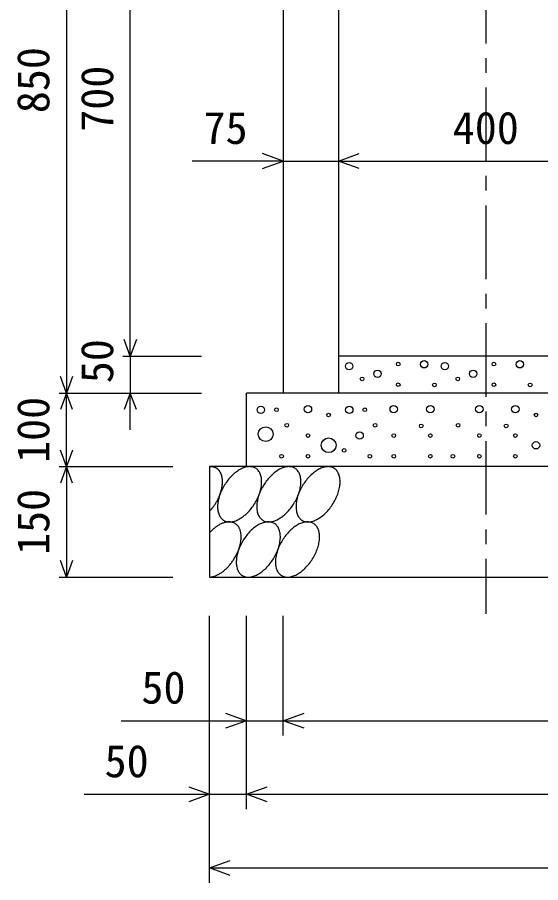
# Model space of a CAD drawing. Units: millimetres, scale not verified. Extents: x -16800 to 16800, y -5940 to 5940.
# Drawn here: x 8714 to 9424, y 2059 to 3234 of the extents above; entities that cross this region are included whole.
import ezdxf
from ezdxf.enums import TextEntityAlignment as Align

# ---------------------------------------------------------------- set-up
doc = ezdxf.new("R2010")
doc.units = ezdxf.units.MM
doc.header["$LTSCALE"] = 20
doc.linetypes.add('CHAIN1', pattern=[8, 5, -1, 1, -1])
for name, color, linetype, lineweight in [('0-0_DIM', 7, 'Continuous', 25), ('0-2_HATCH', 6, 'Continuous', 25), ('0-5_OUTLINE', 3, 'Continuous', 25)]:
    doc.layers.add(name, color=color, linetype=linetype, lineweight=lineweight)
doc.styles.add('ＭＳ ゴシック', font='')
doc.styles.get('ＭＳ ゴシック').set_extended_font_data('MS Gothic')

msp = doc.modelspace()

# ---------------------------------------------------------------- linework, layer by layer
at = {"layer": '0-0_DIM', "linetype": 'CHAIN1'}
msp.add_line((9350, 3618.77), (9350, 2423.97), dxfattribs=at)
at = {"layer": '0-0_DIM'}
for p, q in [((8780.8, 3573.97), (8780.8, 2723.97)), ((8867.46, 2773.97), (8867.46, 3473.47)), ((9075, 3038.97), (8951.42, 3038.97)), ((9075, 3038.97), (9150, 3038.97)), ((9150, 3038.97), (9550, 3038.97)), ((8857.46, 2773.97), (8964.13, 2773.97)), ((8867.46, 2773.97), (8867.46, 2723.97)), ((8770.8, 2723.97), (8964.13, 2723.97)), ((8780.8, 2623.97), (8780.8, 2723.97)), ((8867.46, 2673.97), (8867.46, 2723.97)), ((8770.8, 2623.97), (8925, 2623.97)), ((8780.8, 2623.97), (8780.8, 2473.97)), ((8770.8, 2473.97), (8925, 2473.97)), ((8975, 2058.95), (8975, 2421.29)), ((9025, 2158.95), (9025, 2421.29)), ((9075, 2258.95), (9075, 2421.29)), ((8855, 2278.95), (9075, 2278.95)), ((9075, 2278.95), (10125, 2278.95)), ((8805, 2178.95), (9025, 2178.95)), ((9025, 2178.95), (10175, 2178.95)), ((8975, 2078.95), (10225, 2078.95))]:
    msp.add_line(p, q, dxfattribs=at)
for points in [[(9046.81, 3028.7), (9075, 3038.97), (9046.81, 3049.23)], [(9178.19, 3028.7), (9150, 3038.97), (9178.19, 3049.23)], [(8875.67, 2796.52), (8867.46, 2773.97), (8859.26, 2796.52)], [(8789.01, 2746.52), (8780.8, 2723.97), (8772.59, 2746.52)], [(8789.01, 2701.41), (8780.8, 2723.97), (8772.59, 2701.41)], [(8875.67, 2701.41), (8867.46, 2723.97), (8859.26, 2701.41)], [(8789.01, 2646.52), (8780.8, 2623.97), (8772.59, 2646.52)], [(8789.01, 2601.41), (8780.8, 2623.97), (8772.59, 2601.41)], [(8789.01, 2496.52), (8780.8, 2473.97), (8772.59, 2496.52)], [(8996.81, 2289.21), (9025, 2278.95), (8996.81, 2268.69)], [(9103.19, 2268.69), (9075, 2278.95), (9103.19, 2289.21)], [(8946.81, 2189.21), (8975, 2178.95), (8946.81, 2168.69)], [(9053.19, 2168.69), (9025, 2178.95), (9053.19, 2189.21)], [(9003.19, 2068.69), (8975, 2078.95), (9003.19, 2089.21)]]:
    msp.add_lwpolyline(points, dxfattribs=at)
at = {"layer": '0-2_HATCH'}
for points in [[(8980.1, 2623.49), (8979.6, 2623.59), (8979.2, 2623.69), (8978.8, 2623.79), (8978.3, 2623.79), (8977.8, 2623.89), (8977.4, 2623.89), (8976.9, 2623.89), (8976.4, 2623.99), (8976, 2623.89), (8975.5, 2623.89), (8975, 2623.89)], [(8991.6, 2611.29), (8991.5, 2611.79), (8991.3, 2612.29), (8991.2, 2612.79), (8991, 2613.19), (8990.8, 2613.69), (8990.6, 2614.19), (8990.5, 2614.59), (8990.3, 2615.09), (8990, 2615.49), (8989.8, 2615.89), (8989.6, 2616.29), (8989.4, 2616.69), (8989.1, 2617.09), (8988.9, 2617.49), (8988.6, 2617.89), (8988.3, 2618.19), (8988.1, 2618.59), (8987.8, 2618.89), (8987.5, 2619.19), (8987.2, 2619.59), (8986.9, 2619.89), (8986.6, 2620.19), (8986.2, 2620.49), (8985.9, 2620.69), (8985.6, 2620.99), (8985.2, 2621.29), (8984.9, 2621.49), (8984.5, 2621.69), (8984.1, 2621.99), (8983.7, 2622.19), (8983.4, 2622.39), (8983, 2622.59), (8982.6, 2622.69), (8982.2, 2622.89), (8981.8, 2622.99), (8981.4, 2623.19), (8980.9, 2623.29), (8980.5, 2623.39), (8980.1, 2623.49)], [(9037.7, 2621.79), (9036.6, 2622.29), (9035.5, 2622.79), (9034.4, 2623.19), (9033.3, 2623.49), (9032, 2623.79), (9030.8, 2623.89), (9029.5, 2623.99), (9028.2, 2623.89), (9026.8, 2623.79), (9025.4, 2623.49), (9024, 2623.19), (9022.6, 2622.79), (9021.2, 2622.29), (9019.7, 2621.79), (9018.3, 2621.09), (9016.8, 2620.39), (9015.3, 2619.49), (9013.9, 2618.59), (9012.4, 2617.59), (9011, 2616.59), (9009.5, 2615.39), (9008.1, 2614.19), (9006.7, 2612.99), (9005.3, 2611.59), (9003.9, 2610.19), (9002.6, 2608.79), (9001.3, 2607.29), (9000, 2605.69), (8998.8, 2604.09), (8997.6, 2602.49), (8996.5, 2600.79), (8995.4, 2599.09), (8994.3, 2597.29), (8993.4, 2595.59), (8992.4, 2593.79), (8991.5, 2591.99), (8990.7, 2590.09), (8989.9, 2588.29), (8989.2, 2586.49)], [(9045.1, 2610.19), (9044.7, 2611.59), (9044.3, 2612.99), (9043.8, 2614.19), (9043.3, 2615.39), (9042.7, 2616.59), (9042, 2617.59), (9041.2, 2618.59), (9040.4, 2619.49), (9039.6, 2620.39), (9038.6, 2621.09), (9037.7, 2621.79)], [(9090.9, 2621.79), (9089.8, 2622.29), (9088.8, 2622.79), (9087.6, 2623.19), (9086.5, 2623.49), (9085.2, 2623.79), (9084, 2623.89), (9082.7, 2623.99), (9081.4, 2623.89), (9080, 2623.79), (9078.7, 2623.49), (9077.3, 2623.19), (9075.8, 2622.79), (9074.4, 2622.29), (9072.9, 2621.79), (9071.5, 2621.09), (9070, 2620.39), (9068.6, 2619.49), (9067.1, 2618.59), (9065.6, 2617.59), (9064.2, 2616.59), (9062.7, 2615.39), (9061.3, 2614.19), (9059.9, 2612.99), (9058.5, 2611.59), (9057.1, 2610.19), (9055.8, 2608.79), (9054.5, 2607.29), (9053.3, 2605.69), (9052, 2604.09), (9050.8, 2602.49), (9049.7, 2600.79), (9048.6, 2599.09), (9047.6, 2597.29), (9046.6, 2595.59), (9045.6, 2593.79), (9044.7, 2591.99), (9043.9, 2590.09), (9043.2, 2588.29), (9042.4, 2586.49)], [(9098.3, 2610.19), (9097.9, 2611.59), (9097.5, 2612.99), (9097, 2614.19), (9096.5, 2615.39), (9095.9, 2616.59), (9095.2, 2617.59), (9094.4, 2618.59), (9093.6, 2619.49), (9092.8, 2620.39), (9091.8, 2621.09), (9090.9, 2621.79)], [(9144.1, 2621.79), (9143, 2622.29), (9142, 2622.79), (9140.8, 2623.19), (9139.7, 2623.49), (9138.5, 2623.79), (9137.2, 2623.89), (9135.9, 2623.99), (9134.6, 2623.89), (9133.2, 2623.79), (9131.9, 2623.49), (9130.5, 2623.19), (9129, 2622.79), (9127.6, 2622.29), (9126.2, 2621.79), (9124.7, 2621.09), (9123.2, 2620.39), (9121.8, 2619.49), (9120.3, 2618.59), (9118.8, 2617.59), (9117.4, 2616.59), (9115.9, 2615.39), (9114.5, 2614.19), (9113.1, 2612.99), (9111.7, 2611.59), (9110.4, 2610.19), (9109, 2608.79), (9107.7, 2607.29), (9106.5, 2605.69), (9105.2, 2604.09), (9104, 2602.49), (9102.9, 2600.79), (9101.8, 2599.09), (9100.8, 2597.29), (9099.8, 2595.59), (9098.8, 2593.79), (9097.9, 2591.99), (9097.1, 2590.09), (9096.4, 2588.29), (9095.7, 2586.49)], [(9151.5, 2610.19), (9151.1, 2611.59), (9150.7, 2612.99), (9150.2, 2614.19), (9149.7, 2615.39), (9149.1, 2616.59), (9148.4, 2617.59), (9147.6, 2618.59), (9146.8, 2619.49), (9146, 2620.39), (9145.1, 2621.09), (9144.1, 2621.79)], [(8989.6, 2587.49), (8989.8, 2588.09), (8990, 2588.79), (8990.3, 2589.49), (8990.5, 2590.09), (8990.6, 2590.79), (8990.8, 2591.49), (8991, 2592.09), (8991.2, 2592.79), (8991.3, 2593.49), (8991.5, 2594.09), (8991.6, 2594.79), (8991.7, 2595.39), (8991.9, 2596.09), (8992, 2596.69), (8992.1, 2597.39), (8992.1, 2597.99), (8992.2, 2598.59), (8992.3, 2599.29), (8992.4, 2599.89), (8992.4, 2600.49), (8992.5, 2601.09), (8992.5, 2601.79), (8992.5, 2602.39), (8992.5, 2602.99), (8992.5, 2603.59), (8992.5, 2604.19), (8992.5, 2604.79), (8992.5, 2605.29), (8992.5, 2605.89), (8992.4, 2606.49), (8992.4, 2606.99), (8992.3, 2607.59), (8992.2, 2608.19), (8992.1, 2608.69), (8992.1, 2609.19), (8992, 2609.79), (8991.9, 2610.29), (8991.7, 2610.79), (8991.6, 2611.29)], [(9012, 2551.09), (9013.4, 2551.79), (9014.9, 2552.59), (9016.3, 2553.39), (9017.8, 2554.29), (9019.3, 2555.29), (9020.7, 2556.29), (9022.2, 2557.49), (9023.6, 2558.69), (9025, 2559.89), (9026.4, 2561.29), (9027.7, 2562.69), (9029.1, 2564.09), (9030.4, 2565.59), (9031.6, 2567.19), (9032.9, 2568.79), (9034.1, 2570.39), (9035.2, 2572.09), (9036.3, 2573.79), (9037.3, 2575.59), (9038.3, 2577.29), (9039.3, 2579.09), (9040.2, 2580.89), (9041, 2582.79), (9041.7, 2584.59), (9042.4, 2586.39), (9043.1, 2588.29), (9043.7, 2590.09), (9044.2, 2591.99), (9044.6, 2593.79), (9045, 2595.59), (9045.3, 2597.29), (9045.5, 2599.09), (9045.6, 2600.79), (9045.7, 2602.49), (9045.7, 2604.09), (9045.7, 2605.69), (9045.5, 2607.29), (9045.3, 2608.79), (9045.1, 2610.19)], [(9065.2, 2551.09), (9066.6, 2551.79), (9068.1, 2552.59), (9069.6, 2553.39), (9071, 2554.29), (9072.5, 2555.29), (9073.9, 2556.29), (9075.4, 2557.49), (9076.8, 2558.69), (9078.2, 2559.89), (9079.6, 2561.29), (9081, 2562.69), (9082.3, 2564.09), (9083.6, 2565.59), (9084.9, 2567.19), (9086.1, 2568.79), (9087.3, 2570.39), (9088.4, 2572.09), (9089.5, 2573.79), (9090.5, 2575.59), (9091.5, 2577.29), (9092.5, 2579.09), (9093.4, 2580.89), (9094.2, 2582.79), (9095, 2584.59), (9095.7, 2586.39), (9096.3, 2588.29), (9096.9, 2590.09), (9097.4, 2591.99), (9097.8, 2593.79), (9098.2, 2595.59), (9098.5, 2597.29), (9098.7, 2599.09), (9098.9, 2600.79), (9098.9, 2602.49), (9098.9, 2604.09), (9098.9, 2605.69), (9098.8, 2607.29), (9098.6, 2608.79), (9098.3, 2610.19)], [(9118.4, 2551.09), (9119.8, 2551.79), (9121.3, 2552.59), (9122.8, 2553.39), (9124.2, 2554.29), (9125.7, 2555.29), (9127.1, 2556.29), (9128.6, 2557.49), (9130, 2558.69), (9131.4, 2559.89), (9132.8, 2561.29), (9134.2, 2562.69), (9135.5, 2564.09), (9136.8, 2565.59), (9138.1, 2567.19), (9139.3, 2568.79), (9140.5, 2570.39), (9141.6, 2572.09), (9142.7, 2573.79), (9143.8, 2575.59), (9144.8, 2577.29), (9145.7, 2579.09), (9146.6, 2580.89), (9147.4, 2582.79), (9148.2, 2584.59), (9148.9, 2586.39), (9149.5, 2588.29), (9150.1, 2590.09), (9150.6, 2591.99), (9151, 2593.79), (9151.4, 2595.59), (9151.7, 2597.29), (9151.9, 2599.09), (9152.1, 2600.79), (9152.1, 2602.49), (9152.2, 2604.09), (9152.1, 2605.69), (9152, 2607.29), (9151.8, 2608.79), (9151.5, 2610.19)], [(8975, 2563.19), (8975.5, 2563.69), (8976, 2564.19), (8976.4, 2564.79), (8976.9, 2565.29), (8977.4, 2565.89), (8977.8, 2566.39), (8978.3, 2566.99), (8978.8, 2567.59), (8979.2, 2568.19), (8979.6, 2568.69), (8980.1, 2569.29), (8980.5, 2569.89), (8980.9, 2570.49), (8981.4, 2571.19), (8981.8, 2571.79), (8982.2, 2572.39), (8982.6, 2572.99), (8983, 2573.59), (8983.4, 2574.29), (8983.7, 2574.89), (8984.1, 2575.59), (8984.5, 2576.19), (8984.9, 2576.79), (8985.2, 2577.49), (8985.6, 2578.09), (8985.9, 2578.79), (8986.2, 2579.49), (8986.6, 2580.09), (8986.9, 2580.79), (8987.2, 2581.39), (8987.5, 2582.09), (8987.8, 2582.79), (8988.1, 2583.39), (8988.3, 2584.09), (8988.6, 2584.79), (8988.9, 2585.49), (8989.1, 2586.09), (8989.4, 2586.79), (8989.6, 2587.49)], [(8989.2, 2586.49), (8988.6, 2584.59), (8988, 2582.79), (8987.5, 2580.99), (8987.1, 2579.09), (8986.7, 2577.29), (8986.4, 2575.59), (8986.2, 2573.79), (8986, 2572.09), (8986, 2570.39), (8985.9, 2568.79), (8986, 2567.19), (8986.1, 2565.59), (8986.3, 2564.09), (8986.6, 2562.69), (8987, 2561.29), (8987.4, 2559.89), (8987.9, 2558.69), (8988.4, 2557.49), (8989, 2556.29), (8989.7, 2555.29), (8990.5, 2554.29), (8991.3, 2553.39), (8992.1, 2552.59), (8993.1, 2551.79), (8994, 2551.09), (8995.1, 2550.59), (8996.1, 2550.09), (8997.3, 2549.69), (8998.4, 2549.39), (8999.7, 2549.09), (9000.9, 2548.99), (9002.2, 2548.99), (9003.5, 2548.99), (9004.9, 2549.09), (9006.2, 2549.39), (9007.6, 2549.69), (9009.1, 2550.09), (9010.5, 2550.59), (9012, 2551.09)], [(9042.4, 2586.49), (9041.8, 2584.59), (9041.2, 2582.79), (9040.7, 2580.99), (9040.3, 2579.09), (9039.9, 2577.29), (9039.6, 2575.59), (9039.4, 2573.79), (9039.3, 2572.09), (9039.2, 2570.39), (9039.2, 2568.79), (9039.2, 2567.19), (9039.3, 2565.59), (9039.6, 2564.09), (9039.8, 2562.69), (9040.2, 2561.29), (9040.6, 2559.89), (9041.1, 2558.69), (9041.6, 2557.49), (9042.2, 2556.29), (9042.9, 2555.29), (9043.7, 2554.29), (9044.5, 2553.39), (9045.3, 2552.59), (9046.3, 2551.79), (9047.2, 2551.09), (9048.3, 2550.59), (9049.3, 2550.09), (9050.5, 2549.69), (9051.6, 2549.39), (9052.9, 2549.09), (9054.1, 2548.99), (9055.4, 2548.99), (9056.7, 2548.99), (9058.1, 2549.09), (9059.5, 2549.39), (9060.9, 2549.69), (9062.3, 2550.09), (9063.7, 2550.59), (9065.2, 2551.09)], [(9095.7, 2586.49), (9095, 2584.59), (9094.4, 2582.79), (9093.9, 2580.99), (9093.5, 2579.09), (9093.1, 2577.29), (9092.8, 2575.59), (9092.6, 2573.79), (9092.5, 2572.09), (9092.4, 2570.39), (9092.4, 2568.79), (9092.4, 2567.19), (9092.6, 2565.59), (9092.8, 2564.09), (9093, 2562.69), (9093.4, 2561.29), (9093.8, 2559.89), (9094.3, 2558.69), (9094.8, 2557.49), (9095.4, 2556.29), (9096.1, 2555.29), (9096.9, 2554.29), (9097.7, 2553.39), (9098.5, 2552.59), (9099.5, 2551.79), (9100.4, 2551.09), (9101.5, 2550.59), (9102.6, 2550.09), (9103.7, 2549.69), (9104.9, 2549.39), (9106.1, 2549.09), (9107.3, 2548.99), (9108.6, 2548.99), (9109.9, 2548.99), (9111.3, 2549.09), (9112.7, 2549.39), (9114.1, 2549.69), (9115.5, 2550.09), (9116.9, 2550.59), (9118.4, 2551.09)], [(8984.9, 2542.89), (8984, 2542.29), (8983.1, 2541.59), (8982.1, 2540.89), (8981.2, 2540.09), (8980.3, 2539.29), (8979.4, 2538.49), (8978.5, 2537.69), (8977.6, 2536.79), (8976.7, 2535.99), (8975.9, 2534.99), (8975, 2534.09)], [(9015, 2541.19), (9014.6, 2541.89), (9014.1, 2542.59), (9013.7, 2543.19), (9013.2, 2543.79), (9012.6, 2544.39), (9012.1, 2544.99), (9011.5, 2545.49), (9010.9, 2545.99), (9010.3, 2546.39), (9009.7, 2546.79), (9009, 2547.19), (9008.4, 2547.49), (9007.7, 2547.79), (9006.9, 2548.09), (9006.2, 2548.29), (9005.4, 2548.49), (9004.7, 2548.69), (9003.9, 2548.79), (9003.1, 2548.89), (9002.2, 2548.99), (9001.4, 2548.99), (9000.6, 2548.89), (8999.7, 2548.89), (8998.8, 2548.79), (8997.9, 2548.59), (8997, 2548.49), (8996.1, 2548.19), (8995.2, 2547.99), (8994.3, 2547.69), (8993.4, 2547.39), (8992.5, 2546.99), (8991.5, 2546.59), (8990.6, 2546.19), (8989.6, 2545.69), (8988.7, 2545.19), (8987.8, 2544.69), (8986.8, 2544.19), (8985.9, 2543.59), (8984.9, 2542.89)], [(9009, 2499.89), (9009.7, 2500.99), (9010.3, 2502.09), (9010.9, 2503.29), (9011.5, 2504.39), (9012.1, 2505.59), (9012.6, 2506.79), (9013.2, 2507.89), (9013.7, 2509.09), (9014.1, 2510.29), (9014.6, 2511.49), (9015, 2512.69), (9015.4, 2513.89), (9015.7, 2514.99), (9016.1, 2516.19), (9016.4, 2517.39), (9016.7, 2518.49), (9016.9, 2519.69), (9017.1, 2520.89), (9017.3, 2521.99), (9017.5, 2523.09), (9017.6, 2524.19), (9017.7, 2525.29), (9017.8, 2526.39), (9017.8, 2527.49), (9017.9, 2528.59), (9017.8, 2529.59), (9017.8, 2530.59), (9017.7, 2531.69), (9017.6, 2532.59), (9017.5, 2533.59), (9017.3, 2534.59), (9017.1, 2535.49), (9016.9, 2536.39), (9016.7, 2537.19), (9016.4, 2538.09), (9016.1, 2538.89), (9015.7, 2539.69), (9015.4, 2540.49), (9015, 2541.19)], [(9063, 2546.79), (9061.9, 2547.29), (9060.9, 2547.79), (9059.7, 2548.19), (9058.6, 2548.59), (9057.4, 2548.79), (9056.1, 2548.89), (9054.8, 2548.99), (9053.5, 2548.89), (9052.1, 2548.79), (9050.8, 2548.59), (9049.4, 2548.19), (9047.9, 2547.79), (9046.5, 2547.29), (9045.1, 2546.79), (9043.6, 2546.09), (9042.1, 2545.39), (9040.7, 2544.49), (9039.2, 2543.59), (9037.7, 2542.59), (9036.3, 2541.59), (9034.8, 2540.49), (9033.4, 2539.19), (9032, 2537.99), (9030.6, 2536.59), (9029.3, 2535.29), (9027.9, 2533.79), (9026.6, 2532.29), (9025.4, 2530.69), (9024.1, 2529.09), (9023, 2527.49), (9021.8, 2525.79), (9020.7, 2524.09), (9019.7, 2522.29), (9018.7, 2520.59), (9017.7, 2518.79), (9016.9, 2516.99), (9016, 2515.09), (9015.3, 2513.29), (9014.6, 2511.49)], [(9070.4, 2535.19), (9070, 2536.59), (9069.6, 2537.99), (9069.1, 2539.19), (9068.6, 2540.39), (9068, 2541.59), (9067.3, 2542.59), (9066.5, 2543.59), (9065.7, 2544.49), (9064.9, 2545.39), (9064, 2546.09), (9063, 2546.79)], [(9116.2, 2546.79), (9115.2, 2547.29), (9114.1, 2547.79), (9113, 2548.19), (9111.8, 2548.59), (9110.6, 2548.79), (9109.3, 2548.89), (9108, 2548.99), (9106.7, 2548.89), (9105.4, 2548.79), (9104, 2548.59), (9102.6, 2548.19), (9101.2, 2547.79), (9099.7, 2547.29), (9098.3, 2546.79), (9096.8, 2546.09), (9095.3, 2545.39), (9093.9, 2544.49), (9092.4, 2543.59), (9090.9, 2542.59), (9089.5, 2541.59), (9088, 2540.49), (9086.6, 2539.19), (9085.2, 2537.99), (9083.8, 2536.59), (9082.5, 2535.29), (9081.1, 2533.79), (9079.8, 2532.29), (9078.6, 2530.69), (9077.3, 2529.09), (9076.2, 2527.49), (9075, 2525.79), (9073.9, 2524.09), (9072.9, 2522.29), (9071.9, 2520.59), (9070.9, 2518.79), (9070.1, 2516.99), (9069.2, 2515.09), (9068.5, 2513.29), (9067.8, 2511.49)], [(9123.6, 2535.19), (9123.3, 2536.59), (9122.8, 2537.99), (9122.4, 2539.19), (9121.8, 2540.39), (9121.2, 2541.59), (9120.5, 2542.59), (9119.8, 2543.59), (9119, 2544.49), (9118.1, 2545.39), (9117.2, 2546.09), (9116.2, 2546.79)], [(9037.3, 2476.19), (9038.7, 2476.79), (9040.2, 2477.59), (9041.7, 2478.39), (9043.1, 2479.29), (9044.6, 2480.29), (9046, 2481.29), (9047.5, 2482.49), (9048.9, 2483.69), (9050.3, 2484.89), (9051.7, 2486.29), (9053.1, 2487.69), (9054.4, 2489.09), (9055.7, 2490.59), (9057, 2492.19), (9058.2, 2493.79), (9059.4, 2495.39), (9060.5, 2497.09), (9061.6, 2498.79), (9062.7, 2500.59), (9063.7, 2502.29), (9064.6, 2504.09), (9065.5, 2505.99), (9066.3, 2507.79), (9067.1, 2509.59), (9067.8, 2511.49), (9068.4, 2513.29), (9069, 2515.09), (9069.5, 2516.99), (9069.9, 2518.79), (9070.3, 2520.59), (9070.6, 2522.29), (9070.8, 2524.09), (9071, 2525.79), (9071.1, 2527.49), (9071.1, 2529.09), (9071, 2530.69), (9070.9, 2532.29), (9070.7, 2533.79), (9070.4, 2535.19)], [(9090.5, 2476.19), (9091.9, 2476.79), (9093.4, 2477.59), (9094.9, 2478.39), (9096.3, 2479.29), (9097.8, 2480.29), (9099.3, 2481.29), (9100.7, 2482.49), (9102.1, 2483.69), (9103.5, 2484.89), (9104.9, 2486.29), (9106.3, 2487.69), (9107.6, 2489.09), (9108.9, 2490.59), (9110.2, 2492.19), (9111.4, 2493.79), (9112.6, 2495.39), (9113.7, 2497.09), (9114.8, 2498.79), (9115.9, 2500.59), (9116.9, 2502.29), (9117.8, 2504.09), (9118.7, 2505.99), (9119.5, 2507.79), (9120.3, 2509.59), (9121, 2511.49), (9121.6, 2513.29), (9122.2, 2515.09), (9122.7, 2516.99), (9123.1, 2518.79), (9123.5, 2520.59), (9123.8, 2522.29), (9124, 2524.09), (9124.2, 2525.79), (9124.3, 2527.49), (9124.3, 2529.09), (9124.2, 2530.69), (9124.1, 2532.29), (9123.9, 2533.79), (9123.6, 2535.19)], [(9014.6, 2511.49), (9013.9, 2509.59), (9013.4, 2507.79), (9012.8, 2505.99), (9012.4, 2504.09), (9012, 2502.39), (9011.7, 2500.59), (9011.5, 2498.79), (9011.4, 2497.09), (9011.3, 2495.39), (9011.3, 2493.79), (9011.3, 2492.19), (9011.5, 2490.59), (9011.7, 2489.09), (9011.9, 2487.69), (9012.3, 2486.29), (9012.7, 2484.89), (9013.2, 2483.69), (9013.7, 2482.49), (9014.4, 2481.29), (9015, 2480.29), (9015.8, 2479.29), (9016.6, 2478.39), (9017.5, 2477.59), (9018.4, 2476.79), (9019.3, 2476.19), (9020.4, 2475.59), (9021.5, 2475.09), (9022.6, 2474.69), (9023.8, 2474.39), (9025, 2474.09), (9026.2, 2473.99), (9027.5, 2473.99), (9028.8, 2473.99), (9030.2, 2474.09), (9031.6, 2474.39), (9033, 2474.69), (9034.4, 2475.09), (9035.8, 2475.59), (9037.3, 2476.19)], [(9067.8, 2511.49), (9067.1, 2509.59), (9066.6, 2507.79), (9066.1, 2505.99), (9065.6, 2504.09), (9065.3, 2502.39), (9065, 2500.59), (9064.7, 2498.79), (9064.6, 2497.09), (9064.5, 2495.39), (9064.5, 2493.79), (9064.5, 2492.19), (9064.7, 2490.59), (9064.9, 2489.09), (9065.1, 2487.69), (9065.5, 2486.29), (9065.9, 2484.89), (9066.4, 2483.69), (9066.9, 2482.49), (9067.6, 2481.29), (9068.2, 2480.29), (9069, 2479.29), (9069.8, 2478.39), (9070.7, 2477.59), (9071.6, 2476.79), (9072.6, 2476.19), (9073.6, 2475.59), (9074.7, 2475.09), (9075.8, 2474.69), (9077, 2474.39), (9078.2, 2474.09), (9079.4, 2473.99), (9080.7, 2473.99), (9082, 2473.99), (9083.4, 2474.09), (9084.8, 2474.39), (9086.2, 2474.69), (9087.6, 2475.09), (9089, 2475.59), (9090.5, 2476.19)], [(8975, 2473.99), (8975.9, 2473.99), (8976.7, 2474.09), (8977.6, 2474.19), (8978.5, 2474.39), (8979.4, 2474.59), (8980.3, 2474.79), (8981.2, 2475.09), (8982.1, 2475.39), (8983.1, 2475.69), (8984, 2476.09), (8984.9, 2476.49), (8985.9, 2476.99), (8986.8, 2477.49), (8987.8, 2477.99), (8988.7, 2478.49), (8989.6, 2479.09), (8990.6, 2479.69), (8991.5, 2480.39), (8992.5, 2481.09), (8993.4, 2481.79), (8994.3, 2482.49), (8995.2, 2483.29), (8996.1, 2484.09), (8997, 2484.89), (8997.9, 2485.69), (8998.8, 2486.59), (8999.7, 2487.49), (9000.6, 2488.39), (9001.4, 2489.39), (9002.2, 2490.29), (9003.1, 2491.29), (9003.9, 2492.29), (9004.7, 2493.39), (9005.4, 2494.39), (9006.2, 2495.49), (9006.9, 2496.49), (9007.7, 2497.59), (9008.4, 2498.69), (9009, 2499.89)]]:
    msp.add_lwpolyline(points, dxfattribs=at)
for centre, radius in [((9164.51, 2760.47), 5), ((9231.07, 2763.28), 2.5), ((9266.23, 2762.99), 5), ((9294.37, 2760.47), 5), ((9360.93, 2763.28), 2.5), ((9396.09, 2762.99), 5), ((9203.03, 2750.15), 5), ((9332.89, 2750.15), 5), ((9182, 2743.14), 2.5), ((9311.86, 2743.14), 2.5), ((9231.07, 2735.26), 2.5), ((9280.25, 2734.98), 2.5), ((9360.93, 2735.26), 2.5), ((9410.11, 2734.98), 2.5), ((9044.66, 2701.14), 5), ((9065.69, 2701.14), 2.5), ((9108.58, 2702.02), 5), ((9164.66, 2701.14), 5), ((9185.69, 2701.14), 2.5), ((9224.94, 2702.02), 5), ((9274.64, 2702.02), 5), ((9341.11, 2702.02), 5), ((9389.97, 2702.02), 5), ((9136.62, 2694.14), 2.5), ((9418.01, 2694.14), 2.5), ((9079.71, 2680.13), 2.5), ((9199.71, 2680.13), 2.5), ((9262.22, 2679.22), 2.5), ((9312.23, 2680.13), 2.5), ((9377.55, 2679.22), 2.5), ((9051.2, 2668.13), 10), ((9108.58, 2666.13), 2.5), ((9178.68, 2666.13), 5), ((9224.94, 2666.13), 2.5), ((9274.64, 2666.13), 2.5), ((9341.11, 2666.13), 2.5), ((9389.97, 2666.13), 2.5), ((9136.62, 2652.99), 10), ((9418.01, 2652.99), 5), ((9157.65, 2645.99), 2.5), ((9072.7, 2638.11), 2.5), ((9108.58, 2638.11), 2.5), ((9192.7, 2638.11), 2.5), ((9224.94, 2638.11), 2.5), ((9274.64, 2638.11), 2.5), ((9305.22, 2638.11), 2.5), ((9341.11, 2638.11), 2.5), ((9389.97, 2638.11), 2.5)]:
    msp.add_circle(centre, radius, dxfattribs=at)
at = {"layer": '0-5_OUTLINE'}
for p, q in [((9075, 3423.97), (9075, 2723.97)), ((9150, 3353.97), (9150, 2723.97)), ((9550, 2773.97), (9150, 2773.97)), ((10175, 2723.97), (9025, 2723.97)), ((9025, 2623.97), (9025, 2723.97)), ((9150, 2723.97), (9075, 2723.97)), ((10225, 2623.97), (8975, 2623.97)), ((8975, 2623.97), (8975, 2473.97))]:
    msp.add_line(p, q, dxfattribs=at)
msp.add_lwpolyline([(8975, 2473.97), (10225, 2473.97), (10225, 2623.97)], dxfattribs=at)

# ---------------------------------------------------------------- texts
at = {"layer": '0-0_DIM', "style": 'ＭＳ ゴシック'}
for s, p in [('850', (8770.8, 3103.97)), ('700', (8857.46, 3078.72)), ('50', (8857.46, 2737.29)), ('100', (8770.8, 2628.97)), ('150', (8770.8, 2503.97))]:
    msp.add_text(s, height=43.99, rotation=90, dxfattribs=at).set_placement(p, align=Align.BOTTOM_LEFT)
for s, p in [('75', (8966.79, 3048.97)), ('400', (9305, 3048.97)), ('50', (8882.56, 2288.95)), ('50', (8832.56, 2188.95))]:
    msp.add_text(s, height=43.99, dxfattribs=at).set_placement(p, align=Align.BOTTOM_LEFT)

doc.saveas('drawing.dxf')
